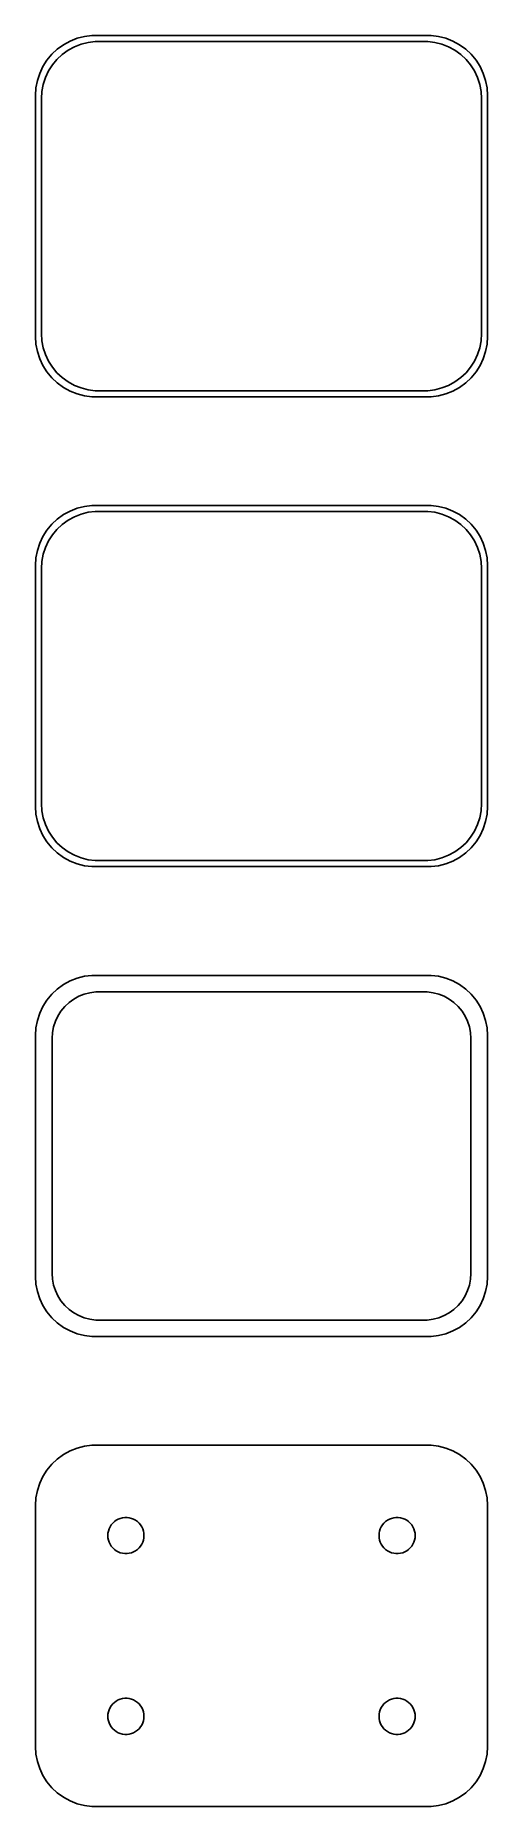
# Model space of a CAD drawing. Header units: metres. Extents: x -19 to 19, y 102 to 249.
import ezdxf

# ---------------------------------------------------------------- set-up
doc = ezdxf.new("R2010")
doc.units = ezdxf.units.M

msp = doc.modelspace()

# ---------------------------------------------------------------- linework, layer by layer
for p, q in [((-15.8789, 248.524), (-16.4291, 248.222)), ((-15.2951, 248.755), (-15.8789, 248.524)), ((-14.6869, 248.911), (-15.2951, 248.755)), ((-14.9678, 248.268), (-14.3901, 248.416)), ((-14.0639, 248.99), (-14.6869, 248.911)), ((-14.3901, 248.416), (-13.7982, 248.491)), ((14.0639, 248.99), (-14.0639, 248.99)), ((-13.7982, 248.491), (13.7982, 248.491)), ((13.7982, 248.491), (14.3901, 248.416)), ((14.6869, 248.911), (14.0639, 248.99)), ((14.3901, 248.416), (14.9678, 248.268)), ((15.2951, 248.755), (14.6869, 248.911)), ((15.8789, 248.524), (15.2951, 248.755)), ((16.4291, 248.222), (15.8789, 248.524)), ((-17.7951, 246.939), (-18.1315, 246.409)), ((-17.3948, 247.423), (-17.7951, 246.939)), ((-16.9371, 247.853), (-17.3948, 247.423)), ((-17.3428, 246.542), (-16.9626, 247.002)), ((-16.9626, 247.002), (-16.5278, 247.41)), ((-16.4291, 248.222), (-16.9371, 247.853)), ((-16.5278, 247.41), (-16.0452, 247.761)), ((-16.0452, 247.761), (-15.5224, 248.048)), ((-15.5224, 248.048), (-14.9678, 248.268)), ((14.9678, 248.268), (15.5224, 248.048)), ((15.5224, 248.048), (16.0452, 247.761)), ((16.0452, 247.761), (16.5278, 247.41)), ((16.9371, 247.853), (16.4291, 248.222)), ((16.5278, 247.41), (16.9626, 247.002)), ((17.3948, 247.423), (16.9371, 247.853)), ((16.9626, 247.002), (17.3428, 246.542)), ((17.7951, 246.939), (17.3948, 247.423)), ((18.1315, 246.409), (17.7951, 246.939)), ((-18.3989, 245.841), (-18.5929, 245.243)), ((-18.1315, 246.409), (-18.3989, 245.841)), ((-18.1008, 244.931), (-17.9164, 245.499)), ((-17.9164, 245.499), (-17.6624, 246.038)), ((-17.6624, 246.038), (-17.3428, 246.542)), ((17.3428, 246.542), (17.6624, 246.038)), ((17.6624, 246.038), (17.9164, 245.499)), ((17.9164, 245.499), (18.1008, 244.931)), ((18.3989, 245.841), (18.1315, 246.409)), ((18.5929, 245.243), (18.3989, 245.841)), ((-18.7106, 244.627), (-18.75, 244)), ((-18.75, 244), (-18.75, 224)), ((-18.5929, 245.243), (-18.7106, 244.627)), ((-18.25, 243.75), (-18.2125, 244.345)), ((-18.2125, 244.345), (-18.1008, 244.931)), ((18.1008, 244.931), (18.2125, 244.345)), ((18.2125, 244.345), (18.25, 243.75)), ((18.7106, 244.627), (18.5929, 245.243)), ((18.75, 244), (18.7106, 244.627)), ((18.75, 224), (18.75, 244)), ((-18.25, 224.25), (-18.25, 243.75)), ((18.25, 243.75), (18.25, 224.25)), ((-18.75, 224), (-18.7106, 223.373)), ((-18.2125, 223.655), (-18.25, 224.25)), ((-18.1008, 223.069), (-18.2125, 223.655)), ((18.2125, 223.655), (18.1008, 223.069)), ((18.25, 224.25), (18.2125, 223.655)), ((18.7106, 223.373), (18.75, 224)), ((-18.7106, 223.373), (-18.5929, 222.757)), ((-18.5929, 222.757), (-18.3989, 222.159)), ((-18.3989, 222.159), (-18.1315, 221.591)), ((-17.9164, 222.501), (-18.1008, 223.069)), ((-17.6624, 221.962), (-17.9164, 222.501)), ((-17.3428, 221.458), (-17.6624, 221.962)), ((17.6624, 221.962), (17.3428, 221.458)), ((17.9164, 222.501), (17.6624, 221.962)), ((18.1008, 223.069), (17.9164, 222.501)), ((18.1315, 221.591), (18.3989, 222.159)), ((18.3989, 222.159), (18.5929, 222.757)), ((18.5929, 222.757), (18.7106, 223.373)), ((-18.1315, 221.591), (-17.7951, 221.061)), ((-17.7951, 221.061), (-17.3948, 220.577)), ((-17.3948, 220.577), (-16.9371, 220.147)), ((-16.9626, 220.998), (-17.3428, 221.458)), ((-16.5278, 220.59), (-16.9626, 220.998)), ((-16.0452, 220.239), (-16.5278, 220.59)), ((16.5278, 220.59), (16.0452, 220.239)), ((16.9626, 220.998), (16.5278, 220.59)), ((16.9371, 220.147), (17.3948, 220.577)), ((17.3428, 221.458), (16.9626, 220.998)), ((17.3948, 220.577), (17.7951, 221.061)), ((17.7951, 221.061), (18.1315, 221.591)), ((-16.9371, 220.147), (-16.4291, 219.778)), ((-16.4291, 219.778), (-15.8789, 219.476)), ((-15.5224, 219.952), (-16.0452, 220.239)), ((-15.8789, 219.476), (-15.2951, 219.245)), ((-14.9678, 219.732), (-15.5224, 219.952)), ((-15.2951, 219.245), (-14.6869, 219.089)), ((-14.3901, 219.584), (-14.9678, 219.732)), ((-14.6869, 219.089), (-14.0639, 219.01)), ((-13.7982, 219.509), (-14.3901, 219.584)), ((-14.0639, 219.01), (14.0639, 219.01)), ((13.7982, 219.509), (-13.7982, 219.509)), ((14.3901, 219.584), (13.7982, 219.509)), ((14.0639, 219.01), (14.6869, 219.089)), ((14.9678, 219.732), (14.3901, 219.584)), ((14.6869, 219.089), (15.2951, 219.245)), ((15.5224, 219.952), (14.9678, 219.732)), ((15.2951, 219.245), (15.8789, 219.476)), ((16.0452, 220.239), (15.5224, 219.952)), ((15.8789, 219.476), (16.4291, 219.778)), ((16.4291, 219.778), (16.9371, 220.147)), ((-16.9371, 208.853), (-17.3948, 208.423)), ((-16.4291, 209.222), (-16.9371, 208.853)), ((-16.5278, 208.41), (-16.0452, 208.761)), ((-15.8789, 209.524), (-16.4291, 209.222)), ((-16.0452, 208.761), (-15.5224, 209.048)), ((-15.2951, 209.755), (-15.8789, 209.524)), ((-15.5224, 209.048), (-14.9678, 209.268)), ((-14.6869, 209.911), (-15.2951, 209.755)), ((-14.9678, 209.268), (-14.3901, 209.416)), ((-14.0639, 209.99), (-14.6869, 209.911)), ((-14.3901, 209.416), (-13.7982, 209.491)), ((14.0639, 209.99), (-14.0639, 209.99)), ((-13.7982, 209.491), (13.7982, 209.491)), ((13.7982, 209.491), (14.3901, 209.416)), ((14.6869, 209.911), (14.0639, 209.99)), ((14.3901, 209.416), (14.9678, 209.268)), ((15.2951, 209.755), (14.6869, 209.911)), ((14.9678, 209.268), (15.5224, 209.048)), ((15.8789, 209.524), (15.2951, 209.755)), ((15.5224, 209.048), (16.0452, 208.761)), ((16.4291, 209.222), (15.8789, 209.524)), ((16.0452, 208.761), (16.5278, 208.41)), ((16.9371, 208.853), (16.4291, 209.222)), ((17.3948, 208.423), (16.9371, 208.853)), ((-18.1315, 207.409), (-18.3989, 206.841)), ((-17.7951, 207.939), (-18.1315, 207.409)), ((-17.3948, 208.423), (-17.7951, 207.939)), ((-17.6624, 207.038), (-17.3428, 207.542)), ((-17.3428, 207.542), (-16.9626, 208.002)), ((-16.9626, 208.002), (-16.5278, 208.41)), ((16.5278, 208.41), (16.9626, 208.002)), ((16.9626, 208.002), (17.3428, 207.542)), ((17.3428, 207.542), (17.6624, 207.038)), ((17.7951, 207.939), (17.3948, 208.423)), ((18.1315, 207.409), (17.7951, 207.939)), ((18.3989, 206.841), (18.1315, 207.409)), ((-18.5929, 206.243), (-18.7106, 205.627)), ((-18.3989, 206.841), (-18.5929, 206.243)), ((-18.2125, 205.345), (-18.1008, 205.931)), ((-18.1008, 205.931), (-17.9164, 206.499)), ((-17.9164, 206.499), (-17.6624, 207.038)), ((17.6624, 207.038), (17.9164, 206.499)), ((17.9164, 206.499), (18.1008, 205.931)), ((18.1008, 205.931), (18.2125, 205.345)), ((18.5929, 206.243), (18.3989, 206.841)), ((18.7106, 205.627), (18.5929, 206.243)), ((-18.7106, 205.627), (-18.75, 205)), ((-18.75, 205), (-18.75, 185)), ((-18.25, 204.75), (-18.2125, 205.345)), ((-18.25, 185.25), (-18.25, 204.75)), ((18.2125, 205.345), (18.25, 204.75)), ((18.25, 204.75), (18.25, 185.25)), ((18.75, 205), (18.7106, 205.627)), ((18.75, 185), (18.75, 205)), ((-18.2125, 184.655), (-18.25, 185.25)), ((18.25, 185.25), (18.2125, 184.655)), ((-18.75, 185), (-18.7106, 184.373)), ((-18.7106, 184.373), (-18.5929, 183.757)), ((-18.5929, 183.757), (-18.3989, 183.159)), ((-18.1008, 184.069), (-18.2125, 184.655)), ((-17.9164, 183.501), (-18.1008, 184.069)), ((18.1008, 184.069), (17.9164, 183.501)), ((18.2125, 184.655), (18.1008, 184.069)), ((18.3989, 183.159), (18.5929, 183.757)), ((18.5929, 183.757), (18.7106, 184.373)), ((18.7106, 184.373), (18.75, 185)), ((-18.3989, 183.159), (-18.1315, 182.591)), ((-18.1315, 182.591), (-17.7951, 182.061)), ((-17.6624, 182.962), (-17.9164, 183.501)), ((-17.3428, 182.458), (-17.6624, 182.962)), ((-16.9626, 181.998), (-17.3428, 182.458)), ((17.3428, 182.458), (16.9626, 181.998)), ((17.6624, 182.962), (17.3428, 182.458)), ((17.9164, 183.501), (17.6624, 182.962)), ((17.7951, 182.061), (18.1315, 182.591)), ((18.1315, 182.591), (18.3989, 183.159)), ((-17.7951, 182.061), (-17.3948, 181.577)), ((-17.3948, 181.577), (-16.9371, 181.147)), ((-16.5278, 181.59), (-16.9626, 181.998)), ((-16.9371, 181.147), (-16.4291, 180.778)), ((-16.0452, 181.239), (-16.5278, 181.59)), ((-15.5224, 180.952), (-16.0452, 181.239)), ((-14.9678, 180.732), (-15.5224, 180.952)), ((15.5224, 180.952), (14.9678, 180.732)), ((16.0452, 181.239), (15.5224, 180.952)), ((16.5278, 181.59), (16.0452, 181.239)), ((16.4291, 180.778), (16.9371, 181.147)), ((16.9626, 181.998), (16.5278, 181.59)), ((16.9371, 181.147), (17.3948, 181.577)), ((17.3948, 181.577), (17.7951, 182.061)), ((-16.4291, 180.778), (-15.8789, 180.476)), ((-15.8789, 180.476), (-15.2951, 180.245)), ((-15.2951, 180.245), (-14.6869, 180.089)), ((-14.3901, 180.584), (-14.9678, 180.732)), ((-14.6869, 180.089), (-14.0639, 180.01)), ((-13.7982, 180.509), (-14.3901, 180.584)), ((-14.0639, 180.01), (14.0639, 180.01)), ((13.7982, 180.509), (-13.7982, 180.509)), ((14.3901, 180.584), (13.7982, 180.509)), ((14.0639, 180.01), (14.6869, 180.089)), ((14.9678, 180.732), (14.3901, 180.584)), ((14.6869, 180.089), (15.2951, 180.245)), ((15.2951, 180.245), (15.8789, 180.476)), ((15.8789, 180.476), (16.4291, 180.778)), ((-15.8789, 170.524), (-16.4291, 170.222)), ((-15.2951, 170.755), (-15.8789, 170.524)), ((-14.6869, 170.911), (-15.2951, 170.755)), ((-14.0639, 170.99), (-14.6869, 170.911)), ((14.0639, 170.99), (-14.0639, 170.99)), ((14.6869, 170.911), (14.0639, 170.99)), ((15.2951, 170.755), (14.6869, 170.911)), ((15.8789, 170.524), (15.2951, 170.755)), ((16.4291, 170.222), (15.8789, 170.524)), ((-17.3948, 169.423), (-17.7951, 168.939)), ((-16.9371, 169.853), (-17.3948, 169.423)), ((-16.4291, 170.222), (-16.9371, 169.853)), ((-15.5734, 169.017), (-15.1475, 169.251)), ((-15.1475, 169.251), (-14.6957, 169.43)), ((-14.6957, 169.43), (-14.2251, 169.551)), ((-14.2251, 169.551), (-13.743, 169.612)), ((-13.743, 169.612), (13.743, 169.612)), ((13.743, 169.612), (14.2251, 169.551)), ((14.2251, 169.551), (14.6957, 169.43)), ((14.6957, 169.43), (15.1475, 169.251)), ((15.1475, 169.251), (15.5734, 169.017)), ((16.9371, 169.853), (16.4291, 170.222)), ((17.3948, 169.423), (16.9371, 169.853)), ((17.7951, 168.939), (17.3948, 169.423)), ((-18.3989, 167.841), (-18.5929, 167.243)), ((-18.1315, 168.409), (-18.3989, 167.841)), ((-17.7951, 168.939), (-18.1315, 168.409)), ((-17.0977, 167.174), (-16.8908, 167.614)), ((-16.8908, 167.614), (-16.6305, 168.024)), ((-16.6305, 168.024), (-16.3207, 168.399)), ((-16.3207, 168.399), (-15.9665, 168.731)), ((-15.9665, 168.731), (-15.5734, 169.017)), ((15.5734, 169.017), (15.9665, 168.731)), ((15.9665, 168.731), (16.3207, 168.399)), ((16.3207, 168.399), (16.6305, 168.024)), ((16.6305, 168.024), (16.8908, 167.614)), ((16.8908, 167.614), (17.0977, 167.174)), ((18.1315, 168.409), (17.7951, 168.939)), ((18.3989, 167.841), (18.1315, 168.409)), ((18.5929, 167.243), (18.3989, 167.841)), ((-18.7106, 166.627), (-18.75, 166)), ((-18.5929, 167.243), (-18.7106, 166.627)), ((-17.3695, 165.75), (-17.339, 166.235)), ((-17.339, 166.235), (-17.2479, 166.712)), ((-17.2479, 166.712), (-17.0977, 167.174)), ((17.0977, 167.174), (17.2479, 166.712)), ((17.2479, 166.712), (17.339, 166.235)), ((17.339, 166.235), (17.3695, 165.75)), ((18.7106, 166.627), (18.5929, 167.243)), ((18.75, 166), (18.7106, 166.627)), ((-18.75, 166), (-18.75, 146)), ((-17.3695, 146.25), (-17.3695, 165.75)), ((17.3695, 165.75), (17.3695, 146.25)), ((18.75, 146), (18.75, 166)), ((-18.75, 146), (-18.7106, 145.373)), ((-17.339, 145.765), (-17.3695, 146.25)), ((-17.2479, 145.288), (-17.339, 145.765)), ((17.339, 145.765), (17.2479, 145.288)), ((17.3695, 146.25), (17.339, 145.765)), ((18.7106, 145.373), (18.75, 146)), ((-18.7106, 145.373), (-18.5929, 144.757)), ((-18.5929, 144.757), (-18.3989, 144.159)), ((-18.3989, 144.159), (-18.1315, 143.591)), ((-17.0977, 144.826), (-17.2479, 145.288)), ((-16.8908, 144.386), (-17.0977, 144.826)), ((-16.6305, 143.976), (-16.8908, 144.386)), ((16.8908, 144.386), (16.6305, 143.976)), ((17.0977, 144.826), (16.8908, 144.386)), ((17.2479, 145.288), (17.0977, 144.826)), ((18.1315, 143.591), (18.3989, 144.159)), ((18.3989, 144.159), (18.5929, 144.757)), ((18.5929, 144.757), (18.7106, 145.373)), ((-18.1315, 143.591), (-17.7951, 143.061)), ((-17.7951, 143.061), (-17.3948, 142.577)), ((-17.3948, 142.577), (-16.9371, 142.147)), ((-16.3207, 143.601), (-16.6305, 143.976)), ((-15.9665, 143.269), (-16.3207, 143.601)), ((-15.5734, 142.983), (-15.9665, 143.269)), ((-15.1475, 142.749), (-15.5734, 142.983)), ((-14.6957, 142.57), (-15.1475, 142.749)), ((15.1475, 142.749), (14.6957, 142.57)), ((15.5734, 142.983), (15.1475, 142.749)), ((15.9665, 143.269), (15.5734, 142.983)), ((16.3207, 143.601), (15.9665, 143.269)), ((16.6305, 143.976), (16.3207, 143.601)), ((16.9371, 142.147), (17.3948, 142.577)), ((17.3948, 142.577), (17.7951, 143.061)), ((17.7951, 143.061), (18.1315, 143.591)), ((-16.9371, 142.147), (-16.4291, 141.778)), ((-16.4291, 141.778), (-15.8789, 141.476)), ((-15.8789, 141.476), (-15.2951, 141.245)), ((-15.2951, 141.245), (-14.6869, 141.089)), ((-14.2251, 142.449), (-14.6957, 142.57)), ((-13.743, 142.388), (-14.2251, 142.449)), ((13.743, 142.388), (-13.743, 142.388)), ((14.2251, 142.449), (13.743, 142.388)), ((14.6957, 142.57), (14.2251, 142.449)), ((14.6869, 141.089), (15.2951, 141.245)), ((15.2951, 141.245), (15.8789, 141.476)), ((15.8789, 141.476), (16.4291, 141.778)), ((16.4291, 141.778), (16.9371, 142.147)), ((-14.6869, 141.089), (-14.0639, 141.01)), ((-14.0639, 141.01), (14.0639, 141.01)), ((14.0639, 141.01), (14.6869, 141.089)), ((-16.9371, 130.853), (-17.3948, 130.423)), ((-16.4291, 131.222), (-16.9371, 130.853)), ((-15.8789, 131.524), (-16.4291, 131.222)), ((-15.2951, 131.755), (-15.8789, 131.524)), ((-14.6869, 131.911), (-15.2951, 131.755)), ((-14.0639, 131.99), (-14.6869, 131.911)), ((14.0639, 131.99), (-14.0639, 131.99)), ((14.6869, 131.911), (14.0639, 131.99)), ((15.2951, 131.755), (14.6869, 131.911)), ((15.8789, 131.524), (15.2951, 131.755)), ((16.4291, 131.222), (15.8789, 131.524)), ((16.9371, 130.853), (16.4291, 131.222)), ((17.3948, 130.423), (16.9371, 130.853)), ((-18.1315, 129.409), (-18.3989, 128.841)), ((-17.7951, 129.939), (-18.1315, 129.409)), ((-17.3948, 130.423), (-17.7951, 129.939)), ((17.7951, 129.939), (17.3948, 130.423)), ((18.1315, 129.409), (17.7951, 129.939)), ((18.3989, 128.841), (18.1315, 129.409)), ((-18.5929, 128.243), (-18.7106, 127.627)), ((-18.3989, 128.841), (-18.5929, 128.243)), ((18.5929, 128.243), (18.3989, 128.841)), ((18.7106, 127.627), (18.5929, 128.243)), ((-18.7106, 127.627), (-18.75, 127)), ((-18.75, 127), (-18.75, 107)), ((18.75, 127), (18.7106, 127.627)), ((18.75, 107), (18.75, 127)), ((-12.7029, 124.873), (-12.6447, 125.052)), ((-12.6447, 125.052), (-12.5645, 125.223)), ((-12.5645, 125.223), (-12.4635, 125.382)), ((-12.4635, 125.382), (-12.3434, 125.527)), ((-12.3434, 125.527), (-12.2061, 125.656)), ((-12.2061, 125.656), (-12.0537, 125.766)), ((-12.0537, 125.766), (-11.8887, 125.857)), ((-11.8887, 125.857), (-11.7135, 125.927)), ((-11.7135, 125.927), (-11.5311, 125.973)), ((-11.5311, 125.973), (-11.3442, 125.997)), ((-11.3442, 125.997), (-11.1558, 125.997)), ((-11.1558, 125.997), (-10.9689, 125.973)), ((-10.9689, 125.973), (-10.7865, 125.927)), ((-10.7865, 125.927), (-10.6113, 125.857)), ((-10.6113, 125.857), (-10.4463, 125.766)), ((-10.4463, 125.766), (-10.2939, 125.656)), ((-10.2939, 125.656), (-10.1565, 125.527)), ((-10.1565, 125.527), (-10.0365, 125.382)), ((-10.0365, 125.382), (-9.93553, 125.223)), ((-9.93553, 125.223), (-9.85533, 125.052)), ((-9.85533, 125.052), (-9.79712, 124.873)), ((9.79712, 124.873), (9.85533, 125.052)), ((9.85533, 125.052), (9.93553, 125.223)), ((9.93553, 125.223), (10.0365, 125.382)), ((10.0365, 125.382), (10.1565, 125.527)), ((10.1565, 125.527), (10.2939, 125.656)), ((10.2939, 125.656), (10.4463, 125.766)), ((10.4463, 125.766), (10.6113, 125.857)), ((10.6113, 125.857), (10.7865, 125.927)), ((10.7865, 125.927), (10.9689, 125.973)), ((10.9689, 125.973), (11.1558, 125.997)), ((11.1558, 125.997), (11.3442, 125.997)), ((11.3442, 125.997), (11.5311, 125.973)), ((11.5311, 125.973), (11.7135, 125.927)), ((11.7135, 125.927), (11.8887, 125.857)), ((11.8887, 125.857), (12.0537, 125.766)), ((12.0537, 125.766), (12.2061, 125.656)), ((12.2061, 125.656), (12.3434, 125.527)), ((12.3434, 125.527), (12.4635, 125.382)), ((12.4635, 125.382), (12.5645, 125.223)), ((12.5645, 125.223), (12.6447, 125.052)), ((12.6447, 125.052), (12.7029, 124.873)), ((-12.75, 124.5), (-12.7382, 124.688)), ((-12.7382, 124.312), (-12.75, 124.5)), ((-12.7382, 124.688), (-12.7029, 124.873)), ((-12.7029, 124.127), (-12.7382, 124.312)), ((-12.6447, 123.948), (-12.7029, 124.127)), ((-12.5645, 123.777), (-12.6447, 123.948)), ((-12.4635, 123.618), (-12.5645, 123.777)), ((-12.3434, 123.473), (-12.4635, 123.618)), ((-12.2061, 123.344), (-12.3434, 123.473)), ((-10.1565, 123.473), (-10.2939, 123.344)), ((-10.0365, 123.618), (-10.1565, 123.473)), ((-9.93553, 123.777), (-10.0365, 123.618)), ((-9.85533, 123.948), (-9.93553, 123.777)), ((-9.79712, 124.127), (-9.85533, 123.948)), ((-9.79712, 124.873), (-9.76183, 124.688)), ((-9.76183, 124.312), (-9.79712, 124.127)), ((-9.76183, 124.688), (-9.75, 124.5)), ((-9.75, 124.5), (-9.76183, 124.312)), ((9.75, 124.5), (9.76183, 124.688)), ((9.76183, 124.312), (9.75, 124.5)), ((9.76183, 124.688), (9.79712, 124.873)), ((9.79712, 124.127), (9.76183, 124.312)), ((9.85533, 123.948), (9.79712, 124.127)), ((9.93553, 123.777), (9.85533, 123.948)), ((10.0365, 123.618), (9.93553, 123.777)), ((10.1565, 123.473), (10.0365, 123.618)), ((10.2939, 123.344), (10.1565, 123.473)), ((12.3434, 123.473), (12.2061, 123.344)), ((12.4635, 123.618), (12.3434, 123.473)), ((12.5645, 123.777), (12.4635, 123.618)), ((12.6447, 123.948), (12.5645, 123.777)), ((12.7029, 124.127), (12.6447, 123.948)), ((12.7029, 124.873), (12.7382, 124.688)), ((12.7382, 124.312), (12.7029, 124.127)), ((12.7382, 124.688), (12.75, 124.5)), ((12.75, 124.5), (12.7382, 124.312)), ((-12.0537, 123.234), (-12.2061, 123.344)), ((-11.8887, 123.143), (-12.0537, 123.234)), ((-11.7135, 123.073), (-11.8887, 123.143)), ((-11.5311, 123.027), (-11.7135, 123.073)), ((-11.3442, 123.003), (-11.5311, 123.027)), ((-11.1558, 123.003), (-11.3442, 123.003)), ((-10.9689, 123.027), (-11.1558, 123.003)), ((-10.7865, 123.073), (-10.9689, 123.027)), ((-10.6113, 123.143), (-10.7865, 123.073)), ((-10.4463, 123.234), (-10.6113, 123.143)), ((-10.2939, 123.344), (-10.4463, 123.234)), ((10.4463, 123.234), (10.2939, 123.344)), ((10.6113, 123.143), (10.4463, 123.234)), ((10.7865, 123.073), (10.6113, 123.143)), ((10.9689, 123.027), (10.7865, 123.073)), ((11.1558, 123.003), (10.9689, 123.027)), ((11.3442, 123.003), (11.1558, 123.003)), ((11.5311, 123.027), (11.3442, 123.003)), ((11.7135, 123.073), (11.5311, 123.027)), ((11.8887, 123.143), (11.7135, 123.073)), ((12.0537, 123.234), (11.8887, 123.143)), ((12.2061, 123.344), (12.0537, 123.234)), ((-12.5645, 110.223), (-12.4635, 110.382)), ((-12.4635, 110.382), (-12.3434, 110.527)), ((-12.3434, 110.527), (-12.2061, 110.656)), ((-12.2061, 110.656), (-12.0537, 110.766)), ((-12.0537, 110.766), (-11.8887, 110.857)), ((-11.8887, 110.857), (-11.7135, 110.927)), ((-11.7135, 110.927), (-11.5311, 110.973)), ((-11.5311, 110.973), (-11.3442, 110.997)), ((-11.3442, 110.997), (-11.1558, 110.997)), ((-11.1558, 110.997), (-10.9689, 110.973)), ((-10.9689, 110.973), (-10.7865, 110.927)), ((-10.7865, 110.927), (-10.6113, 110.857)), ((-10.6113, 110.857), (-10.4463, 110.766)), ((-10.4463, 110.766), (-10.2939, 110.656)), ((-10.2939, 110.656), (-10.1565, 110.527)), ((-10.1565, 110.527), (-10.0365, 110.382)), ((-10.0365, 110.382), (-9.93553, 110.223)), ((9.93553, 110.223), (10.0365, 110.382)), ((10.0365, 110.382), (10.1565, 110.527)), ((10.1565, 110.527), (10.2939, 110.656)), ((10.2939, 110.656), (10.4463, 110.766)), ((10.4463, 110.766), (10.6113, 110.857)), ((10.6113, 110.857), (10.7865, 110.927)), ((10.7865, 110.927), (10.9689, 110.973)), ((10.9689, 110.973), (11.1558, 110.997)), ((11.1558, 110.997), (11.3442, 110.997)), ((11.3442, 110.997), (11.5311, 110.973)), ((11.5311, 110.973), (11.7135, 110.927)), ((11.7135, 110.927), (11.8887, 110.857)), ((11.8887, 110.857), (12.0537, 110.766)), ((12.0537, 110.766), (12.2061, 110.656)), ((12.2061, 110.656), (12.3434, 110.527)), ((12.3434, 110.527), (12.4635, 110.382)), ((12.4635, 110.382), (12.5645, 110.223)), ((-12.75, 109.5), (-12.7382, 109.688)), ((-12.7382, 109.312), (-12.75, 109.5)), ((-12.7382, 109.688), (-12.7029, 109.873)), ((-12.7029, 109.127), (-12.7382, 109.312)), ((-12.7029, 109.873), (-12.6447, 110.052)), ((-12.6447, 108.948), (-12.7029, 109.127)), ((-12.6447, 110.052), (-12.5645, 110.223)), ((-12.5645, 108.777), (-12.6447, 108.948)), ((-12.4635, 108.618), (-12.5645, 108.777)), ((-9.93553, 108.777), (-10.0365, 108.618)), ((-9.93553, 110.223), (-9.85533, 110.052)), ((-9.85533, 108.948), (-9.93553, 108.777)), ((-9.85533, 110.052), (-9.79712, 109.873)), ((-9.79712, 109.127), (-9.85533, 108.948)), ((-9.79712, 109.873), (-9.76183, 109.688)), ((-9.76183, 109.312), (-9.79712, 109.127)), ((-9.76183, 109.688), (-9.75, 109.5)), ((-9.75, 109.5), (-9.76183, 109.312)), ((9.75, 109.5), (9.76183, 109.688)), ((9.76183, 109.312), (9.75, 109.5)), ((9.76183, 109.688), (9.79712, 109.873)), ((9.79712, 109.127), (9.76183, 109.312)), ((9.79712, 109.873), (9.85533, 110.052)), ((9.85533, 108.948), (9.79712, 109.127)), ((9.85533, 110.052), (9.93553, 110.223)), ((9.93553, 108.777), (9.85533, 108.948)), ((10.0365, 108.618), (9.93553, 108.777)), ((12.5645, 108.777), (12.4635, 108.618)), ((12.5645, 110.223), (12.6447, 110.052)), ((12.6447, 108.948), (12.5645, 108.777)), ((12.6447, 110.052), (12.7029, 109.873)), ((12.7029, 109.127), (12.6447, 108.948)), ((12.7029, 109.873), (12.7382, 109.688)), ((12.7382, 109.312), (12.7029, 109.127)), ((12.7382, 109.688), (12.75, 109.5)), ((12.75, 109.5), (12.7382, 109.312)), ((-12.3434, 108.473), (-12.4635, 108.618)), ((-12.2061, 108.344), (-12.3434, 108.473)), ((-12.0537, 108.234), (-12.2061, 108.344)), ((-11.8887, 108.143), (-12.0537, 108.234)), ((-11.7135, 108.073), (-11.8887, 108.143)), ((-11.5311, 108.027), (-11.7135, 108.073)), ((-11.3442, 108.003), (-11.5311, 108.027)), ((-11.1558, 108.003), (-11.3442, 108.003)), ((-10.9689, 108.027), (-11.1558, 108.003)), ((-10.7865, 108.073), (-10.9689, 108.027)), ((-10.6113, 108.143), (-10.7865, 108.073)), ((-10.4463, 108.234), (-10.6113, 108.143)), ((-10.2939, 108.344), (-10.4463, 108.234)), ((-10.1565, 108.473), (-10.2939, 108.344)), ((-10.0365, 108.618), (-10.1565, 108.473)), ((10.1565, 108.473), (10.0365, 108.618)), ((10.2939, 108.344), (10.1565, 108.473)), ((10.4463, 108.234), (10.2939, 108.344)), ((10.6113, 108.143), (10.4463, 108.234)), ((10.7865, 108.073), (10.6113, 108.143)), ((10.9689, 108.027), (10.7865, 108.073)), ((11.1558, 108.003), (10.9689, 108.027)), ((11.3442, 108.003), (11.1558, 108.003)), ((11.5311, 108.027), (11.3442, 108.003)), ((11.7135, 108.073), (11.5311, 108.027)), ((11.8887, 108.143), (11.7135, 108.073)), ((12.0537, 108.234), (11.8887, 108.143)), ((12.2061, 108.344), (12.0537, 108.234)), ((12.3434, 108.473), (12.2061, 108.344)), ((12.4635, 108.618), (12.3434, 108.473)), ((-18.75, 107), (-18.7106, 106.373)), ((-18.7106, 106.373), (-18.5929, 105.757)), ((18.5929, 105.757), (18.7106, 106.373)), ((18.7106, 106.373), (18.75, 107)), ((-18.5929, 105.757), (-18.3989, 105.159)), ((-18.3989, 105.159), (-18.1315, 104.591)), ((-18.1315, 104.591), (-17.7951, 104.061)), ((17.7951, 104.061), (18.1315, 104.591)), ((18.1315, 104.591), (18.3989, 105.159)), ((18.3989, 105.159), (18.5929, 105.757)), ((-17.7951, 104.061), (-17.3948, 103.577)), ((-17.3948, 103.577), (-16.9371, 103.147)), ((-16.9371, 103.147), (-16.4291, 102.778)), ((16.4291, 102.778), (16.9371, 103.147)), ((16.9371, 103.147), (17.3948, 103.577)), ((17.3948, 103.577), (17.7951, 104.061)), ((-16.4291, 102.778), (-15.8789, 102.476)), ((-15.8789, 102.476), (-15.2951, 102.245)), ((-15.2951, 102.245), (-14.6869, 102.089)), ((-14.6869, 102.089), (-14.0639, 102.01)), ((-14.0639, 102.01), (14.0639, 102.01)), ((14.0639, 102.01), (14.6869, 102.089)), ((14.6869, 102.089), (15.2951, 102.245)), ((15.2951, 102.245), (15.8789, 102.476)), ((15.8789, 102.476), (16.4291, 102.778))]:
    msp.add_line(p, q)

doc.saveas('drawing.dxf')
